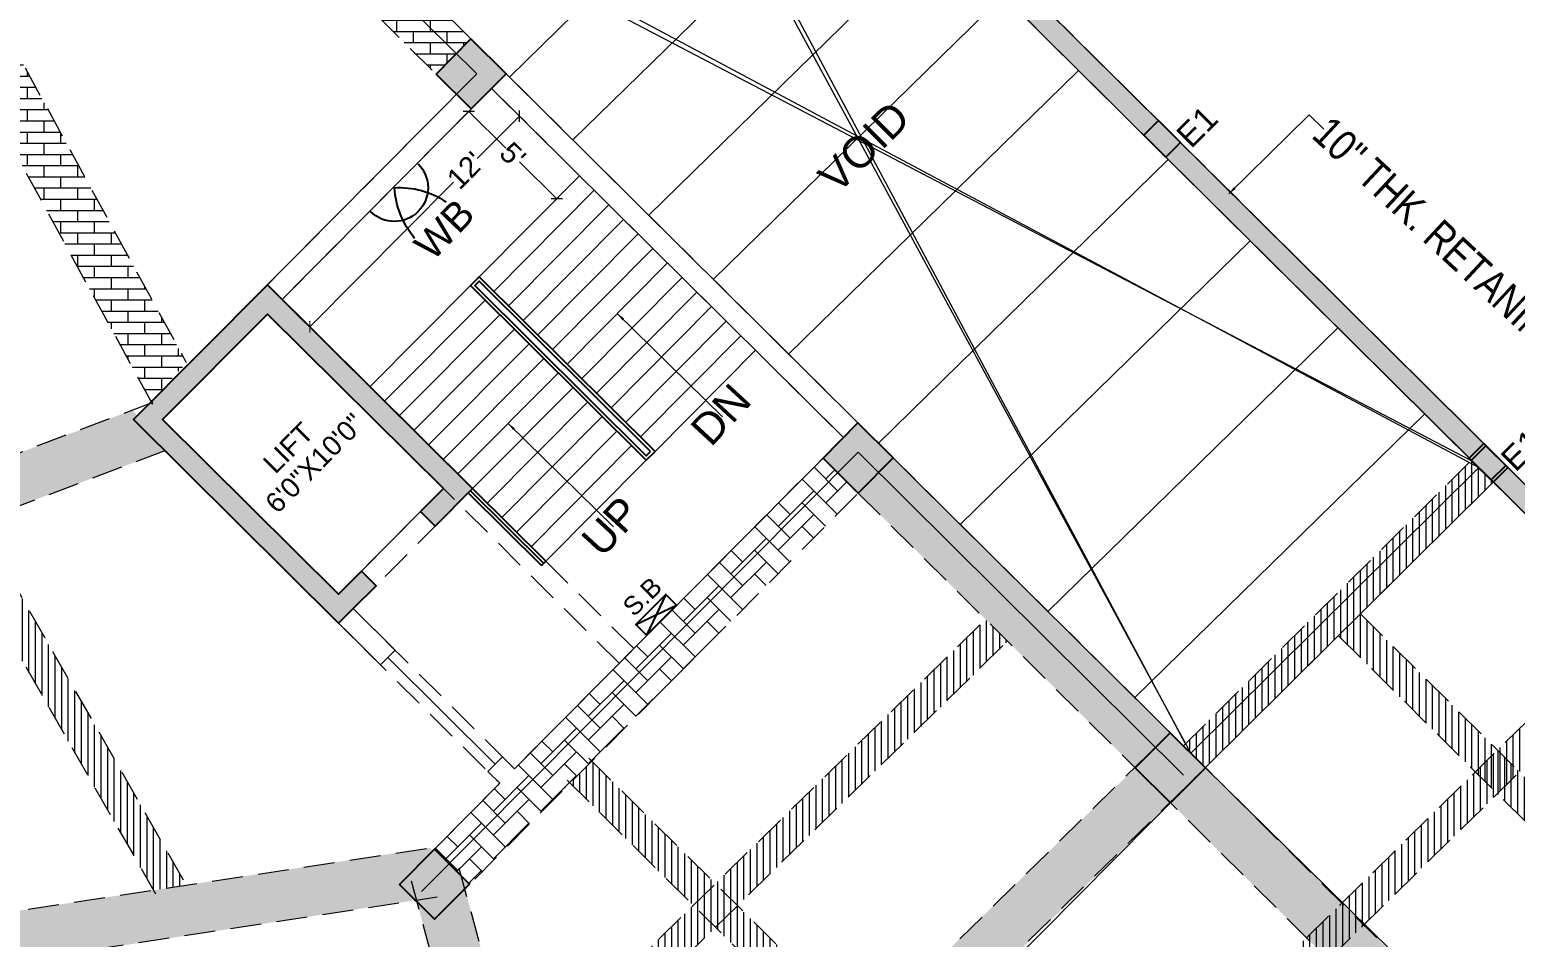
# Model space of a CAD drawing. Header units: inches. Extents: x -13956017 to 293115509, y -946740 to -305538.
# Drawn here: x 1189224 to 1189943, y -914201 to -913762 of the extents above; entities that cross this region are included whole.
import ezdxf

# ---------------------------------------------------------------- set-up
doc = ezdxf.new("R2010")
doc.units = ezdxf.units.IN
doc.header["$LTSCALE"] = 6
doc.header["$PDMODE"] = 2
doc.linetypes.add('CONTINOUS', pattern=[2000000.0, 1000000.0, 1000000.0])
doc.linetypes.add('DASHED2', pattern=[0.375, 0.25, -0.125])
for name, color, linetype in [('A-CUTOUT', 3, 'CONTINOUS'), ('COLL SIZE', 160, 'Continuous'), ('DIM', 7, 'Continuous'), ('door', 5, 'Continuous'), ('FITTING', 24, 'Continuous'), ('line', 251, 'Continuous'), ('TW', 5, 'Continuous')]:
    doc.layers.add(name, color=color, linetype=linetype)
for name, color, linetype, lineweight in [('column', 240, 'Continuous', 25), ('plan', 7, 'Continuous', 5), ('v.b', 200, 'Continuous', 5), ('W', 250, 'Continuous', 5), ('wall', 7, 'Continuous', 30), ('wall new', 3, 'Continuous', 25)]:
    doc.layers.add(name, color=color, linetype=linetype, lineweight=lineweight)
doc.styles.add('ARI', font='arial.ttf')
doc.styles.add('TYTLE-TEXT', font='swissel.ttf', dxfattribs={"width": 0.75, "height": 250})
doc.linetypes.add('ZIGZAG', pattern='A,0.0001,-0.2,[131,ltypeshp.shx,S=0.2,R=0,X=-0.2,Y=0],-0.4,[131,ltypeshp.shx,S=0.2,R=180,X=0.2,Y=0],-0.2', length=0.8001)
doc.dimstyles.new('Copy of AA', dxfattribs={"dimtxt": 15, "dimasz": 4, "dimexe": 5, "dimexo": 0, "dimgap": 0.09, "dimtad": 0, "dimdec": 0, "dimzin": 0, "dimdsep": 46, "dimlunit": 3, "dimtxsty": 'ARI', "dimblk": 'ARCHTICK', "dimcen": 0.09, "dimclrt": 7, "dimadec": 0, "dimazin": 0, "dimtfac": 1, "dimtdec": 0, "dimtofl": 0, "dimtmove": 0, "dimatfit": 3, "dimfxl": 0.18, "dimtolj": 1, "dimtzin": 0, "dimlwd": 9, "dimlwe": 9, "dimarcsym": 0})
doc.dimstyles.new('Copy(2) of AA', dxfattribs={"dimtxt": 12, "dimasz": 4, "dimexe": 0.18, "dimexo": 0, "dimgap": 0.09, "dimtad": 0, "dimdec": 0, "dimzin": 0, "dimdsep": 46, "dimlunit": 3, "dimtxsty": 'ARI', "dimblk": 'OBLIQUE', "dimcen": 0.09, "dimclrd": 7, "dimclre": 7, "dimclrt": 7, "dimadec": 0, "dimazin": 0, "dimtfac": 1, "dimtdec": 0, "dimtofl": 0, "dimtmove": 0, "dimatfit": 3, "dimfxl": 1, "dimtolj": 1, "dimtzin": 0, "dimlwd": 5, "dimlwe": 5, "dimarcsym": 0})
pattern_1 = [(0, (49470.0205, -13240.949), (0, 5.419344), []), (90, (49470.0205, -13240.949), (-8.128, 5.419344), [5.419344, -5.419344])]
pattern_2 = [(45, (49470.0205, -13240.949), (0, 11.494727835), [24.384, -8.128]), (135, (49475.768, -13235.202), (1e-15, 11.494727835), [24.384, -8.128])]
pattern_3 = [(0, (58243.929, -13240.949), (0, 5.419344), []), (90, (58243.929, -13240.949), (-8.128, 5.419344), [5.419344, -5.419344])]
pattern_4 = [(90, (58243.929, -13240.949), (-3.175, 0), [])]

# ---------------------------------------------------------------- blocks, each defined once
blk = doc.blocks.new('_Oblique')
at = {"layer": 'DIM', "color": 0, "lineweight": -2}
blk.add_line((-0.5, -0.5), (0.5, 0.5), dxfattribs=at)
blk = doc.blocks.new('_ARCHTICK')
at = {"color": 0, "linetype": 'ByBlock', "const_width": 0.15}
blk.add_lwpolyline([(-0.5, -0.5), (0.5, 0.5)], dxfattribs=at)
blk = doc.blocks.new('*D41')
at = {"layer": 'Defpoints', "color": 0, "ltscale": 10, "transparency": 16777216}
for p in [(1189458.92, -913801.66, 3969.12), (1189460.78, -913803.51), (1189357.45, -913903.84, 3969.12)]:
    blk.add_point(p, dxfattribs=at)
at = {"layer": 'W', "color": 0, "lineweight": 9, "ltscale": 10, "transparency": 16777216}
for p, q in [((1189460.78, -913803.51), (1189440.37, -913824.06)), ((1189458.92, -913801.66), (1189464.33, -913807.03)), ((1189359.32, -913905.69), (1189428.95, -913835.56)), ((1189357.45, -913903.84), (1189362.87, -913909.21))]:
    blk.add_line(p, q, dxfattribs=at)
at = {"layer": 'W', "color": 0, "lineweight": 9, "ltscale": 10, "transparency": 16777216, "xscale": 4, "yscale": 4, "zscale": 4}
for p, rotation in [((1189460.78, -913803.51), 45.20233133903255), ((1189359.32, -913905.69), 225.2023313390326)]:
    blk.add_blockref('_ARCHTICK', p, dxfattribs=dict(at, rotation=rotation))
at = {"layer": 'W', "color": 7, "ltscale": 10, "transparency": 16777216, "insert": (1189434.66, -913829.81), "char_height": 10, "attachment_point": 5, "rotation": 45.20233, "style": 'ARI'}
blk.add_mtext("\\A1;12'", dxfattribs=at)
blk = doc.blocks.new('*D42')
at = {"layer": 'Defpoints', "color": 0, "ltscale": 10, "transparency": 16777216}
for p in [(1189441.88, -913795.64, 3969.12), (1189436.28, -913801.28), (1189484.45, -913837.92, 3969.12)]:
    blk.add_point(p, dxfattribs=at)
at = {"layer": 'W', "color": 0, "lineweight": 9, "ltscale": 10, "transparency": 16777216}
for p, q in [((1189441.88, -913795.64), (1189432.76, -913804.83)), ((1189436.28, -913801.28), (1189454.24, -913819.11)), ((1189478.85, -913843.55), (1189460.9, -913825.72)), ((1189484.45, -913837.92), (1189475.33, -913847.1))]:
    blk.add_line(p, q, dxfattribs=at)
at = {"layer": 'W', "color": 0, "lineweight": 9, "ltscale": 10, "transparency": 16777216, "xscale": 4, "yscale": 4, "zscale": 4}
for p, rotation in [((1189436.28, -913801.28), 135.2023313391962), ((1189478.85, -913843.55), 315.2023313391962)]:
    blk.add_blockref('_ARCHTICK', p, dxfattribs=dict(at, rotation=rotation))
at = {"layer": 'W', "color": 7, "ltscale": 10, "transparency": 16777216, "insert": (1189457.57, -913822.42), "char_height": 10, "attachment_point": 5, "rotation": 315.20233, "style": 'ARI'}
blk.add_mtext("\\A1;5'", dxfattribs=at)
blk = doc.blocks.new('RRR')
at = {"layer": 'line', "color": 1, "linetype": 'Continuous'}
for centre, radius, start, end in [((196002.86, -95870.71), 10.96, 90, 270), ((195982.97, -95888.1), 26.42, 41.1654, 79.7233), ((195983.47, -95848.25), 29.67, 276.0538, 310.8122)]:
    blk.add_arc(centre, radius, start, end, dxfattribs=at)
blk = doc.blocks.new('SB')
at = {"layer": 'W', "color": 6, "linetype": 'ByBlock', "lineweight": 25}
for p, q in [((196907.8, -96527.09), (196884.14, -96518.56)), ((196884.14, -96527.09), (196907.8, -96518.56))]:
    blk.add_line(p, q, dxfattribs=at)
blk.add_lwpolyline([(196884.14, -96518.56), (196907.8, -96518.56), (196907.8, -96527.09), (196884.14, -96527.09)], close=True, dxfattribs=at)

msp = doc.modelspace()

# ---------------------------------------------------------------- hatches: boundary and pattern name
at = {"layer": 'A-CUTOUT', "lineweight": 0, "ltscale": 0.3, "true_color": 0xffc6b3}
h = msp.add_hatch(dxfattribs=at)
h.set_pattern_fill('AR-BRSTD', color=31, scale=0.08)
h.set_pattern_definition(pattern_3)
h.paths.add_polyline_path([(1189249.53, -913481.97), (1189232.36, -913441.88), (1189210.22, -913451.14), (1189297.44, -913654.86), (1189302.27, -913664.44), (1189318.15, -913681.61), (1189420.43, -913783.17), (1189437.34, -913766.14), (1189322.28, -913651.89)])
h = msp.add_hatch(dxfattribs=at)
h.set_pattern_fill('AR-BRSTD', color=31, scale=0.08)
h.set_pattern_definition(pattern_3)
h.paths.add_polyline_path([(1189256.09, -913893.48), (1189050.16, -913516.75), (1189072.5, -913507.58), (1189253.32, -913838.39), (1189299.54, -913922.94), (1189282.55, -913941.9)])
h = msp.add_hatch(dxfattribs=at)
h.set_pattern_fill('AR-BRSTD', color=31, scale=0.08)
h.set_pattern_definition(pattern_1)
h.paths.add_polyline_path([(1188168.74, -914513.3), (1188168.74, -914513.3), (1188174.48, -914527.25), (1188176.61, -914531.21), (1188179.73, -914529.54), (1189084.19, -914043.13), (1189289.14, -913965.66), (1189273.61, -913945.88), (1189072.82, -914022), (1188970.7, -914076.91), (1188665.44, -914241.08), (1188434.92, -914365.05), (1188167.02, -914509.12)])
h = msp.add_hatch(dxfattribs=at)
h.set_pattern_fill('AR-BRSTD', color=31, scale=0.08)
h.set_pattern_definition(pattern_1)
h.paths.add_polyline_path([(1189641.71, -913969.07), (1190359.52, -914681.82), (1190347.99, -914704.26), (1190342.61, -914698.86), (1189624.8, -913986.1)])
at = {"layer": 'COLL SIZE', "lineweight": 25, "ltscale": 100, "true_color": 0xffc6b3}
h = msp.add_hatch(color=31, dxfattribs=at)
h.dxf.hatch_style = 1
h.paths.add_polyline_path([(1189773.7, -913823.37), (1189763.05, -913812.8), (1189770.1, -913805.71), (1189780.74, -913816.28)])
at = {"layer": 'COLL SIZE', "ltscale": 100}
h = msp.add_hatch(color=256, dxfattribs=at)
h.dxf.hatch_style = 1
h.paths.add_polyline_path([(1189773.7, -913823.37), (1189763.05, -913812.8), (1189770.1, -913805.71), (1189780.74, -913816.28)])
h = msp.add_hatch(color=256, dxfattribs=at)
h.dxf.hatch_style = 1
h.paths.add_polyline_path([(1189931.23, -913979.8), (1189920.58, -913969.23), (1189927.63, -913962.13), (1189938.27, -913972.7)])
at = {"layer": 'COLL SIZE', "lineweight": 25, "ltscale": 100, "true_color": 0xffc6b3}
h = msp.add_hatch(color=31, dxfattribs=at)
h.dxf.hatch_style = 1
h.paths.add_polyline_path([(1189932.19, -913980.85), (1189921.54, -913970.28), (1189928.59, -913963.18), (1189939.23, -913973.75)])
at = {"layer": 'column', "ltscale": 10, "true_color": 0xffc6b3}
h = msp.add_hatch(color=31, dxfattribs=at)
h.dxf.hatch_style = 1
h.paths.add_polyline_path([(1189420.43, -913783.17), (1189437.34, -913766.14), (1189454.38, -913783.05), (1189437.46, -913800.08)])
at = {"layer": 'column', "ltscale": 10}
h = msp.add_hatch(color=256, dxfattribs=at)
h.dxf.hatch_style = 1
h.paths.add_polyline_path([(1189420.43, -913783.17), (1189437.34, -913766.14), (1189454.38, -913783.05), (1189437.46, -913800.08)])
at = {"layer": 'column', "ltscale": 10, "true_color": 0xffc6b3}
h = msp.add_hatch(color=31, dxfattribs=at)
h.dxf.hatch_style = 1
h.paths.add_polyline_path([(1189384.28, -914023.96), (1189373.24, -914035.07), (1189288.09, -913950.52), (1189338.82, -913899.43), (1189423.97, -913983.98), (1189412.94, -913995.09), (1189420.03, -914002.14), (1189438.11, -913983.93), (1189338.77, -913885.29), (1189273.95, -913950.57), (1189373.29, -914049.21), (1189380.34, -914042.12), (1189391.37, -914031)])
h = msp.add_hatch(color=31, dxfattribs=at)
h.dxf.hatch_style = 1
h.paths.add_polyline_path([(1189607.77, -913969.19), (1189624.68, -913952.16), (1189641.71, -913969.07), (1189624.8, -913986.1)])
at = {"layer": 'column', "ltscale": 10}
h = msp.add_hatch(color=256, dxfattribs=at)
h.dxf.hatch_style = 1
h.paths.add_polyline_path([(1189607.77, -913969.19), (1189624.68, -913952.16), (1189641.71, -913969.07), (1189624.8, -913986.1)])
at = {"layer": 'column', "ltscale": 10, "true_color": 0xffc6b3}
h = msp.add_hatch(color=31, dxfattribs=at)
h.dxf.hatch_style = 1
h.paths.add_polyline_path([(1189758.91, -914119.27), (1189775.82, -914102.24), (1189792.85, -914119.15), (1189775.94, -914136.18)])
at = {"layer": 'column', "ltscale": 10}
h = msp.add_hatch(color=256, dxfattribs=at)
h.dxf.hatch_style = 1
h.paths.add_polyline_path([(1189758.91, -914119.27), (1189775.82, -914102.24), (1189792.85, -914119.15), (1189775.94, -914136.18)])
at = {"layer": 'column', "ltscale": 10, "true_color": 0xffc6b3}
h = msp.add_hatch(color=31, dxfattribs=at)
h.dxf.hatch_style = 1
h.paths.add_polyline_path([(1189402.73, -914175.68), (1189419.64, -914158.65), (1189436.67, -914175.56), (1189419.76, -914192.59)])
at = {"layer": 'column', "ltscale": 10}
h = msp.add_hatch(color=256, dxfattribs=at)
h.dxf.hatch_style = 1
h.paths.add_polyline_path([(1189402.73, -914175.68), (1189419.64, -914158.65), (1189436.67, -914175.56), (1189419.76, -914192.59)])
at = {"layer": 'door', "lineweight": 0, "ltscale": 0.3, "true_color": 0xffc6b3}
h = msp.add_hatch(dxfattribs=at)
h.set_pattern_fill('AR-HBONE', color=31, scale=0.08)
h.set_pattern_definition(pattern_2)
h.paths.add_polyline_path([(1189427.04, -914151.2), (1189607.77, -913969.19), (1189624.8, -913986.1), (1189436.67, -914175.56), (1189419.64, -914158.65)])
h = msp.add_hatch(dxfattribs=at)
h.set_pattern_fill('AR-HBONE', color=31, scale=0.08)
h.set_pattern_definition(pattern_2)
h.paths.add_polyline_path([(1189719.67, -914157.25), (1189758.91, -914119.27), (1189775.94, -914136.18), (1189483.76, -914422.32), (1189134.96, -914615.6), (1188977.71, -914702.67), (1188744.94, -914827.62), (1188042.36, -915116.41), (1188033.27, -915094.29), (1188733.59, -914806.47), (1188917.64, -914707.68), (1189068.43, -914625.03), (1189209.79, -914546.7), (1189464.45, -914405.58), (1189495.11, -914377.25)])
h = msp.add_hatch(dxfattribs=at)
h.set_pattern_fill('AR-HBONE', color=31, scale=0.08)
h.set_pattern_definition([(45, (58243.929, -13240.949), (0, 11.494727835), [24.384, -8.128]), (135, (58249.6764, -13235.202), (1e-15, 11.494727835), [24.384, -8.128])])
h.paths.add_polyline_path([(1189317.7, -915525.37), (1189723.5, -914735.51), (1189651.97, -914583.2), (1189470.44, -914403.57), (1189410.98, -914183.23), (1189185.5, -914218.14), (1188748.15, -914460.48), (1188725.88, -914474.56), (1188524.9, -914615.59), (1188515.18, -914590.72), (1188710.28, -914454.03), (1189178.56, -914194.55), (1189417.32, -914157.98), (1189432.71, -914171.63), (1189491.93, -914391.08), (1189668.57, -914566.48), (1189672.73, -914570.92), (1189748.59, -914739.18), (1189339.05, -915536.34)])
at = {"layer": 'FITTING', "lineweight": 0, "ltscale": 0.3, "true_color": 0xffc6b3}
h = msp.add_hatch(dxfattribs=at)
h.set_pattern_fill('ANSI31', color=31, angle=45)
h.set_pattern_definition(pattern_4)
h.paths.add_polyline_path([(1189131.76, -913882.59), (1189089.61, -913808.87), (1189076.61, -913816.35), (1189283.66, -914178.45), (1189299.55, -914176.02)])
h = msp.add_hatch(dxfattribs=at)
h.set_pattern_fill('ANSI31', color=31, angle=45)
h.set_pattern_definition(pattern_4)
h.paths.add_polyline_path([(1189802.18, -914109.89), (1189932.19, -913980.85), (1189921.62, -913970.2), (1189782.24, -914108.56), (1189792.88, -914119.12)])
h = msp.add_hatch(dxfattribs=at)
h.set_pattern_fill('ANSI31', color=31, angle=45)
h.set_pattern_definition(pattern_4)
h.paths.add_polyline_path([(1189872.12, -914048.91), (1190410.2, -914583.2), (1190403, -914597.2), (1189857.22, -914055.26), (1189867.87, -914044.69)])
h = msp.add_hatch(dxfattribs=at)
h.set_pattern_fill('ANSI31', color=31, angle=45)
h.set_pattern_definition(pattern_4)
h.paths.add_polyline_path([(1189660.26, -914072.91), (1189686.42, -914047.28), (1189697.06, -914058.15), (1189410.92, -914338.19), (1189412.51, -914321.04), (1189409.8, -914318.28)])
h = msp.add_hatch(dxfattribs=at)
h.set_pattern_fill('ANSI31', color=31, angle=45)
h.set_pattern_definition([(90, (58321.1024, -13319.7225), (-3.175, 0), [])])
h.paths.add_polyline_path([(1189580.87, -914479.4), (1190009.56, -914057.57), (1189998.91, -914047), (1189570.23, -914468.83)])
h = msp.add_hatch(dxfattribs=at)
h.set_pattern_fill('ANSI31', color=31, angle=45)
h.set_pattern_definition(pattern_4)
h.paths.add_polyline_path([(1189501.49, -914142.69), (1189485.29, -914126.6), (1189495.86, -914115.96), (1189952.64, -914569.53), (1189941.56, -914579.66)])
at = {"layer": 'wall new', "lineweight": 9, "ltscale": 6, "true_color": 0xffc6b3}
h = msp.add_hatch(dxfattribs=at)
h.set_pattern_fill('AR-CONC', color=31, scale=0.06)
h.set_pattern_definition([(50, (67980.661, -13240.949), (10.93108014, -0.95634513), [1.143, -12.573]), (355, (67980.661, -13240.949), (-2.114605285, 11.46341071), [0.9144, -10.05843505]), (100.4514447, (67981.572, -13241.029), (8.816474825, 10.507065115), [0.97140053, -10.68541468]), (46.1842, (67980.66, -13237.901), (16.26474245, -2.52253968), [1.7145, -18.8595]), (96.6355576, (67982.016, -13238.111), (14.24424804, 14.84556748), [1.45710139, -16.02813649]), (351.1841512, (67980.66, -13237.901), (14.24424804, 14.84556748), [1.37159802, -15.08758392]), (21, (67982.185, -13238.663), (9.096863476, -6.13591189), [1.143, -12.573]), (326, (67982.185, -13238.663), (3.7081217, 11.05127797), [0.9144, -10.0584]), (71.451445, (67982.943, -13239.174), (12.80498516, 4.91536613), [0.97140053, -10.68539626]), (37.5, (67980.6607, -13240.949), (0.185316195, 5.073302332), [0, -9.93648, 0, -10.2108, 0, -10.0965]), (7.5, (67980.6607, -13240.949), (4.00917975, 6.01083449), [0, -5.82168, 0, -9.70788, 0, -3.8481]), (327.5, (67977.262, -13240.949), (8.13543571, -0.34372464), [0, -3.81, 0, -11.8872, 0, -15.7734]), (317.5, (67975.738, -13240.949), (8.887750883, 1.525589462), [0, -4.953, 0, -7.89432, 0, -11.2014])])
h.paths.add_polyline_path([(1189176.26, -915905.18), (1189307.4, -915923.54), (1189416.12, -915917.27), (1189530.75, -915910.66), (1189604.24, -915906.42), (1189741.46, -915906.42), (1190465.92, -914496.64), (1189335.33, -913374), (1188682.67, -913641.49), (1188741.9, -913785), (1187653.73, -914230.46), (1188379.04, -916002.47), (1188696.16, -915939.46), (1188995.79, -915879.92)])
h.paths.add_polyline_path([(1189177.65, -915895.28), (1189307.81, -915913.5), (1189415.54, -915907.29), (1189530.17, -915900.68), (1189603.95, -915896.42), (1189735.36, -915896.42), (1190453.68, -914498.58), (1189332.99, -913385.77), (1188695.74, -913646.94), (1188754.97, -913790.46), (1187666.77, -914235.93), (1188386.1, -915993.31), (1188693.82, -915929.29), (1188993.77, -915869.54)], flags=16)

# ---------------------------------------------------------------- linework, layer by layer
at = {"layer": 'COLL SIZE', "color": 31, "lineweight": 25, "ltscale": 100, "true_color": 0xffc6b3}
for points, elevation in [([(1189773.7, -913823.37), (1189763.05, -913812.8), (1189770.1, -913805.71), (1189780.74, -913816.28), (1189773.7, -913823.37)], 3884.48), ([(1189932.19, -913980.85), (1189921.54, -913970.28), (1189928.59, -913963.18), (1189939.23, -913973.75), (1189932.19, -913980.85)], -4169.23)]:
    msp.add_lwpolyline(points, dxfattribs=dict(at, elevation=elevation))
at = {"layer": 'COLL SIZE', "ltscale": 100}
for points, elevation in [([(1189773.7, -913823.37), (1189763.05, -913812.8), (1189770.1, -913805.71), (1189780.74, -913816.28), (1189773.7, -913823.37)], 3884.48), ([(1189931.23, -913979.8), (1189920.58, -913969.23), (1189927.63, -913962.13), (1189938.27, -913972.7), (1189931.23, -913979.8)], -84.64)]:
    msp.add_lwpolyline(points, dxfattribs=dict(at, elevation=elevation))
at = {"layer": 'column', "color": 31, "ltscale": 10, "true_color": 0xffc6b3}
for p, q in [((1189345.87, -913892.33, 3884.48), (1189438.11, -913983.93, 3884.48)), ((1189338.82, -913899.43, 3884.48), (1189423.97, -913983.98, 3884.48))]:
    msp.add_line(p, q, dxfattribs=at)
for points, elevation in [([(1189420.43, -913783.17), (1189437.34, -913766.14), (1189454.38, -913783.05), (1189437.46, -913800.08), (1189420.43, -913783.17)], -84.64), ([(1189384.28, -914023.96), (1189373.24, -914035.07), (1189288.09, -913950.52), (1189338.82, -913899.43), (1189423.97, -913983.98), (1189412.94, -913995.09), (1189420.03, -914002.14), (1189438.11, -913983.93), (1189338.77, -913885.29), (1189273.95, -913950.57), (1189373.29, -914049.21), (1189380.34, -914042.12), (1189380.34, -914042.12), (1189391.37, -914031), (1189384.28, -914023.96)], 3884.48), ([(1189607.77, -913969.19), (1189624.68, -913952.16), (1189641.71, -913969.07), (1189624.8, -913986.1), (1189607.77, -913969.19)], -84.64), ([(1189758.91, -914119.27), (1189775.82, -914102.24), (1189792.85, -914119.15), (1189775.94, -914136.18), (1189758.91, -914119.27)], -84.64), ([(1189402.73, -914175.68), (1189419.64, -914158.65), (1189436.67, -914175.56), (1189419.76, -914192.59), (1189402.73, -914175.68)], -84.64)]:
    msp.add_lwpolyline(points, dxfattribs=dict(at, elevation=elevation))
at = {"layer": 'column', "ltscale": 10, "elevation": -84.64}
for points in [[(1189420.43, -913783.17), (1189437.34, -913766.14), (1189454.38, -913783.05), (1189437.46, -913800.08), (1189420.43, -913783.17)], [(1189607.77, -913969.19), (1189624.68, -913952.16), (1189641.71, -913969.07), (1189624.8, -913986.1), (1189607.77, -913969.19)], [(1189758.91, -914119.27), (1189775.82, -914102.24), (1189792.85, -914119.15), (1189775.94, -914136.18), (1189758.91, -914119.27)], [(1189402.73, -914175.68), (1189419.64, -914158.65), (1189436.67, -914175.56), (1189419.76, -914192.59), (1189402.73, -914175.68)]]:
    msp.add_lwpolyline(points, dxfattribs=at)
at = {"layer": 'TW', "ltscale": 10}
for p, q in [((1189436, -913986.06, 3884.48), (1189471.48, -914021.29, 3884.48)), ((1189437.06, -913985, 3884.48), (1189472.54, -914020.23, 3884.48)), ((1189438.11, -913983.93, 3884.48), (1189473.59, -914019.16, 3884.48)), ((1189473.59, -914019.16, 3884.48), (1189471.48, -914021.29, 3884.48))]:
    msp.add_line(p, q, dxfattribs=at)
at = {"layer": 'TW', "color": 31, "ltscale": 10, "true_color": 0xffc6b3, "elevation": 3884.48}
msp.add_lwpolyline([(1189526.44, -913965.94), (1189441.29, -913881.39), (1189437.06, -913885.65), (1189522.21, -913970.2), (1189526.44, -913965.94)], dxfattribs=at)
at = {"layer": 'TW', "ltscale": 10, "elevation": 3884.48}
msp.add_lwpolyline([(1189526.44, -913965.94), (1189441.29, -913881.39), (1189437.06, -913885.65), (1189522.21, -913970.2), (1189526.44, -913965.94)], dxfattribs=at)
at = {"layer": 'TW', "color": 31, "ltscale": 10, "true_color": 0xffc6b3, "elevation": 3884.48}
msp.add_lwpolyline([(1189524.32, -913965.95), (1189441.29, -913883.51), (1189439.18, -913885.64), (1189522.2, -913968.08)], close=True, dxfattribs=at)
at = {"layer": 'TW', "ltscale": 10, "elevation": 3884.48}
msp.add_lwpolyline([(1189524.32, -913965.95), (1189441.29, -913883.51), (1189439.18, -913885.64), (1189522.2, -913968.08)], close=True, dxfattribs=at)
at = {"layer": 'v.b', "color": 31, "linetype": 'DASHED2', "ltscale": 10, "true_color": 0xffc6b3}
for p, q in [((1189335.33, -913374, -4113.02), (1190465.92, -914496.64, -4171.11)), ((1189332.99, -913385.77, -4113.02), (1190453.68, -914498.58, -4170.56)), ((1189059.63, -913484.04, -4113.02), (1189299.54, -913922.94, 2642.75)), ((1189038.57, -913495.55, -4113.02), (1189284.22, -913944.96, 2804.41)), ((1189322.28, -913651.89, -4053.76), (1189437.34, -913766.14, -84.64)), ((1189312.11, -913675.61, -84.64), (1189431.79, -913794.45, -84.64)), ((1189454.38, -913783.05, 3884.48), (1189624.68, -913952.16, 3884.48)), ((1189273.95, -913950.57, 3884.48), (1189430.37, -913793.04, -84.64)), ((1189345.87, -913892.33, 3884.48), (1189447.33, -913790.15, 3884.48)), ((1189447.33, -913790.15, 3884.48), (1189617.63, -913959.26, 3884.48)), ((1189089.61, -913808.87, -84.64), (1189299.67, -914176.23, -93.69)), ((1189076.59, -913816.32, -84.64), (1189284.66, -914180.2, -93.6)), ((1189345.87, -913892.33, 3884.48), (1189516.17, -914061.44, 3884.48)), ((1189288.09, -913950.52, 3884.48), (1189338.82, -913899.43, 3884.48)), ((1189338.82, -913899.43, 3884.48), (1189509.12, -914068.53, 3884.48)), ((1189283.3, -913942.21, 4321.33), (1189073.36, -914021.75, -4057.83)), ((1189273.95, -913950.57, 3884.48), (1189451.35, -914126.72, 3884.48)), ((1189288.09, -913950.52, 3884.48), (1189373.24, -914035.07, 3884.48)), ((1189289.14, -913965.66, 3884.48), (1189081.86, -914044.2, -4057.83)), ((1189458.39, -914119.62, 3884.48), (1189617.63, -913959.26, 3884.48)), ((1189641.71, -913969.07, -84.64), (1190359.52, -914681.82, 3884.48)), ((1189782.24, -914108.56, -83.14), (1189921.62, -913970.2, -4169.23)), ((1189423.28, -914189.05, -84.64), (1189634.66, -913976.17, -84.64)), ((1189423.97, -913983.98, 3884.48), (1189373.24, -914035.07, 3884.48)), ((1189438.11, -913983.93, 3884.48), (1189373.29, -914049.21, 3884.48)), ((1189412.94, -913995.09, 3884.48), (1189423.97, -913983.98, 3884.48)), ((1189420.03, -914002.14, 3884.48), (1189438.11, -913983.93, 3884.48)), ((1189624.8, -913986.1, -84.64), (1190342.61, -914698.86, 3884.48)), ((1189792.8, -914119.2, -83.14), (1189932.19, -913980.85, -4169.23)), ((1189412.94, -913995.09, 3884.48), (1189420.03, -914002.14, 3884.48)), ((1189373.24, -914035.07, 3884.48), (1189384.28, -914023.96, 3884.48)), ((1189384.28, -914023.96, 3884.48), (1189391.37, -914031, 3884.48)), ((1189380.34, -914042.12, 3884.48), (1189391.37, -914031, 3884.48)), ((1189380.34, -914042.12, 3884.48), (1189458.39, -914119.62, 3884.48)), ((1189553.07, -914485.63, -84.64), (1190006.05, -914039.98, -84.64)), ((1189867.87, -914044.69, -2100.74), (1190410.2, -914583.2, -2128.59)), ((1189399.67, -914328.21, -84.64), (1189686.42, -914047.28, -84.64)), ((1189563.68, -914496.16, -84.64), (1190016.55, -914050.69, -84.64)), ((1189410.92, -914338.19, -84.64), (1189697.06, -914057.85, -84.64)), ((1189857.22, -914055.26, -2100.74), (1190403, -914597.2, -2128.76)), ((1189465.06, -914406.69, -84.64), (1189775.82, -914102.24, -84.64)), ((1189494.44, -914114.55, 3884.48), (1189952.64, -914569.53, 669.39)), ((1189482.09, -914423.6, -84.64), (1189792.85, -914119.15, -84.64)), ((1189402.73, -914175.68, 3884.48), (1189451.35, -914126.72, 3884.48)), ((1189483.87, -914125.19, 3884.48), (1189942.07, -914580.17, 669.39)), ((1189178.56, -914194.55, -174.83), (1189417.32, -914157.98, 3884.48)), ((1189470.86, -914405.13, -84.64), (1189408.52, -914174.12, 3884.48)), ((1189494.03, -914398.87, -84.64), (1189431.69, -914167.87, 3884.48)), ((1189187.5, -914217.46, -84.64), (1189420.95, -914181.71, 3884.48))]:
    msp.add_line(p, q, dxfattribs=at)
at = {"layer": 'W', "ltscale": 10}
for p, q in [((1189335.33, -913374, -4113.02), (1190465.92, -914496.64, -4171.11)), ((1189332.99, -913385.77, -4113.02), (1190453.68, -914498.58, -4170.56)), ((1189785.76, -914112.1, -83.22), (1189462.64, -913514.51, -12109)), ((1189455.96, -913784.63, 3884.25), (1189596.32, -913647.25, -4170.98)), ((1189322.28, -913651.89, -4053.76), (1189447.28, -913776.01, 3884.48)), ((1189322.28, -913651.89, -4053.76), (1189925.14, -913973.75, -4169.31)), ((1189320.56, -913664.27, 3884.48), (1189440.23, -913783.1, 3884.48)), ((1189486.62, -913815.07, 3884.27), (1189626.98, -913677.69, -4170.97)), ((1189523.37, -913851.56, 3884.28), (1189663.73, -913714.18, -4170.95)), ((1189554.65, -913882.62, 3884.3), (1189695.01, -913745.25, -4170.94)), ((1189273.95, -913950.57, 3884.48), (1189440.23, -913783.1, 3884.48)), ((1189454.38, -913783.05, 3884.48), (1189624.68, -913952.16, 3884.48)), ((1189591.08, -913918.8, 3884.32), (1189731.44, -913781.42, -4170.92)), ((1189345.87, -913892.33, 3884.48), (1189447.33, -913790.15, 3884.48)), ((1189447.33, -913790.15, 3884.48), (1189617.63, -913959.26, 3884.48)), ((1189634.53, -913961.94, 3884.34), (1189774.9, -913824.56, -4170.9)), ((1189441.29, -913881.39, 3884.48), (1189489.91, -913832.43, 3884.48)), ((1189448.38, -913888.43, 3884.48), (1189497, -913839.47, 3884.48)), ((1189455.48, -913895.48, 3884.48), (1189504.1, -913846.52, 3884.48)), ((1189462.58, -913902.53, 3884.48), (1189511.19, -913853.56, 3884.48)), ((1189469.67, -913909.57, 3884.48), (1189518.29, -913860.61, 3884.48)), ((1189674.17, -914001.3, 3884.36), (1189814.53, -913863.92, -4170.88)), ((1189476.77, -913916.62, 3884.48), (1189525.39, -913867.66, 3884.48)), ((1189483.86, -913923.66, 3884.48), (1189532.48, -913874.7, 3884.48)), ((1189388.44, -913934.61, 3884.48), (1189437.06, -913885.65, 3884.48)), ((1189490.96, -913930.71, 3884.48), (1189539.58, -913881.75, 3884.48)), ((1189345.87, -913892.33, 3884.48), (1189438.11, -913983.93, 3884.48)), ((1189395.54, -913941.65, 3884.48), (1189444.16, -913892.69, 3884.48)), ((1189498.06, -913937.76, 3884.48), (1189546.67, -913888.79, 3884.48)), ((1189288.09, -913950.52, 3884.48), (1189338.82, -913899.43, 3884.48)), ((1189338.82, -913899.43, 3884.48), (1189423.97, -913983.98, 3884.48)), ((1189402.63, -913948.7, 3884.48), (1189451.25, -913899.74, 3884.48)), ((1189505.15, -913944.8, 3884.48), (1189553.77, -913895.84, 3884.48)), ((1189409.73, -913955.75, 3884.48), (1189458.35, -913906.78, 3884.48)), ((1189512.25, -913951.85, 3884.48), (1189560.87, -913902.89, 3884.48)), ((1189716.61, -914043.44, 3884.38), (1189856.97, -913906.06, -4170.86)), ((1189416.83, -913962.79, 3884.48), (1189465.44, -913913.83, 3884.48)), ((1189519.34, -913958.9, 3884.48), (1189567.96, -913909.93, 3884.48)), ((1189423.92, -913969.84, 3884.48), (1189472.54, -913920.88, 3884.48)), ((1189526.44, -913965.94, 3884.48), (1189575.06, -913916.98, 3884.48)), ((1189431.02, -913976.88, 3884.48), (1189479.64, -913927.92, 3884.48)), ((1189438.11, -913983.93, 3884.48), (1189486.73, -913934.97, 3884.48)), ((1189445.21, -913990.98, 3884.48), (1189493.83, -913942.01, 3884.48)), ((1189273.95, -913950.57, 3884.48), (1189387.09, -914062.92, 3884.48)), ((1189288.09, -913950.52, 3884.48), (1189373.24, -914035.07, 3884.48)), ((1189452.31, -913998.02, 3884.48), (1189500.92, -913949.06, 3884.48)), ((1189758.66, -914085.2, 3884.4), (1189899.02, -913947.82, -4170.84)), ((1189459.4, -914005.07, 3884.48), (1189508.02, -913956.11, 3884.48)), ((1189458.39, -914119.62, 3884.48), (1189617.63, -913959.26, 3884.48)), ((1189466.5, -914012.12, 3884.48), (1189515.12, -913963.15, 3884.48)), ((1189631.78, -913959.21, 3884.48), (1189789.31, -914115.63, 3884.48)), ((1189413.35, -914179.18, 3884.48), (1189624.73, -913966.3, 3884.48)), ((1189473.59, -914019.16, 3884.48), (1189522.21, -913970.2, 3884.48)), ((1189624.73, -913966.3, 3884.48), (1189782.26, -914122.72, 3884.48)), ((1189785.76, -914112.1, -83.14), (1189925.14, -913973.75, -4169.23)), ((1189412.94, -913995.09, 3884.48), (1189423.97, -913983.98, 3884.48)), ((1189420.03, -914002.14, 3884.48), (1189438.11, -913983.93, 3884.48)), ((1189792.8, -914119.2, -83.14), (1189932.19, -913980.85, -4169.23)), ((1189412.94, -913995.09, 3884.48), (1189384.28, -914023.96, 3884.48)), ((1189412.94, -913995.09, 3884.48), (1189420.03, -914002.14, 3884.48)), ((1189373.24, -914035.07, 3884.48), (1189384.28, -914023.96, 3884.48)), ((1189384.28, -914023.96, 3884.48), (1189391.37, -914031, 3884.48)), ((1189380.34, -914042.12, 3884.48), (1189391.37, -914031, 3884.48)), ((1189380.34, -914042.12, 3884.48), (1189400.61, -914062.25, 3884.48)), ((1189387.09, -914062.92, 3884.48), (1189393.57, -914069.35, 3884.48)), ((1189393.57, -914069.35, 3884.48), (1189400.61, -914062.25, 3884.48)), ((1189445.56, -914120.98, 3884.48), (1189452.61, -914113.88, 3884.48)), ((1189452.61, -914113.88, 3884.48), (1189458.39, -914119.62, 3884.48)), ((1189445.56, -914120.98, 3884.48), (1189451.35, -914126.72, 3884.48)), ((1189792.85, -914119.15, -84.64), (1189935.43, -914259.36, -3264.2)), ((1189331.71, -914584.05, -84.64), (1189784.4, -914127.67, -84.64)), ((1189402.73, -914175.68, 3884.48), (1189451.35, -914126.72, 3884.48))]:
    msp.add_line(p, q, dxfattribs=at)
at = {"layer": 'W', "color": 31, "ltscale": 10, "true_color": 0xffc6b3}
for p, q in [((1189783.28, -914107.52, -175.47), (1189471.3, -913523.1, -4053.76)), ((1189332.92, -913662.45, -4053.76), (1189921.54, -913970.28, -4169.23)), ((1189441.29, -913881.39, 3884.48), (1189489.91, -913832.43, 3884.48)), ((1189448.38, -913888.43, 3884.48), (1189497, -913839.47, 3884.48)), ((1189455.48, -913895.48, 3884.48), (1189504.1, -913846.52, 3884.48)), ((1189462.58, -913902.53, 3884.48), (1189511.19, -913853.56, 3884.48)), ((1189469.67, -913909.57, 3884.48), (1189518.29, -913860.61, 3884.48)), ((1189476.77, -913916.62, 3884.48), (1189525.39, -913867.66, 3884.48)), ((1189483.86, -913923.66, 3884.48), (1189532.48, -913874.7, 3884.48)), ((1189388.44, -913934.61, 3884.48), (1189437.06, -913885.65, 3884.48)), ((1189490.96, -913930.71, 3884.48), (1189539.58, -913881.75, 3884.48)), ((1189395.54, -913941.65, 3884.48), (1189444.16, -913892.69, 3884.48)), ((1189498.06, -913937.76, 3884.48), (1189546.67, -913888.79, 3884.48)), ((1189402.63, -913948.7, 3884.48), (1189451.25, -913899.74, 3884.48)), ((1189505.15, -913944.8, 3884.48), (1189553.77, -913895.84, 3884.48)), ((1189409.73, -913955.75, 3884.48), (1189458.35, -913906.78, 3884.48)), ((1189512.25, -913951.85, 3884.48), (1189560.87, -913902.89, 3884.48)), ((1189416.83, -913962.79, 3884.48), (1189465.44, -913913.83, 3884.48)), ((1189519.34, -913958.9, 3884.48), (1189567.96, -913909.93, 3884.48)), ((1189423.92, -913969.84, 3884.48), (1189472.54, -913920.88, 3884.48)), ((1189526.44, -913965.94, 3884.48), (1189575.06, -913916.98, 3884.48)), ((1189431.02, -913976.88, 3884.48), (1189479.64, -913927.92, 3884.48)), ((1189438.11, -913983.93, 3884.48), (1189486.73, -913934.97, 3884.48)), ((1189445.21, -913990.98, 3884.48), (1189493.83, -913942.01, 3884.48)), ((1189452.31, -913998.02, 3884.48), (1189500.92, -913949.06, 3884.48)), ((1189459.4, -914005.07, 3884.48), (1189508.02, -913956.11, 3884.48)), ((1189466.5, -914012.12, 3884.48), (1189515.12, -913963.15, 3884.48)), ((1189473.59, -914019.16, 3884.48), (1189522.21, -913970.2, 3884.48))]:
    msp.add_line(p, q, dxfattribs=at)
at = {"layer": 'W', "linetype": 'ZIGZAG', "ltscale": 2}
msp.add_line((1189449.08, -914117.43, 3884.48), (1189397.09, -914065.8, 3884.48), dxfattribs=at)
at = {"layer": 'W', "ltscale": 10, "elevation": 3014.83}
msp.add_lwpolyline([(1189176.26, -915905.18), (1189307.4, -915923.54), (1189416.12, -915917.27), (1189530.75, -915910.66), (1189604.24, -915906.42), (1189741.46, -915906.42), (1190465.92, -914496.64), (1189335.33, -913374), (1188682.67, -913641.49), (1188741.9, -913785), (1187653.73, -914230.46), (1188379.04, -916002.47), (1188708.86, -916045.91), (1188995.79, -915879.92), (1189176.26, -915905.18)], dxfattribs=at)
msp.add_lwpolyline([(1189177.65, -915895.28), (1189307.81, -915913.5), (1189415.54, -915907.29), (1189530.17, -915900.68), (1189603.95, -915896.42), (1189735.36, -915896.42), (1190453.68, -914498.58), (1189332.99, -913385.77), (1188695.74, -913646.94), (1188754.97, -913790.46), (1187666.77, -914235.93), (1188386.1, -915993.31), (1188706.79, -916035.55), (1188993.77, -915869.54)], close=True, dxfattribs=at)

# ---------------------------------------------------------------- block references
at = {"layer": 'W', "color": 0, "linetype": 'ByBlock', "lineweight": 25}
for name, p, xscale, yscale, zscale, rotation in [('RRR', (1496476.65, -1018335.69, 3884.48), -1.486615675130427, 1.486615675130428, 1.486615675130428, 315.1420726536584), ('SB', (1127842.24, -1093980.11, 5809.49), -0.867442345056781, 0.8674423450567809, 0.8674423450567806, 224.962305843205)]:
    msp.add_blockref(name, p, dxfattribs=dict(at, xscale=xscale, yscale=yscale, zscale=zscale, rotation=rotation))

# ---------------------------------------------------------------- texts
at = {"layer": 'COLL SIZE', "color": 31, "linetype": 'ByBlock', "true_color": 0xffc6b3, "style": 'TYTLE-TEXT', "width": 0.813384}
msp.add_text('10" THK. RETANING WALL', height=15.0068, rotation=317.03346, dxfattribs=at).set_placement((1189843.66, -913813.53, -7270.91))
at = {"layer": 'COLL SIZE', "linetype": 'ByBlock', "style": 'TYTLE-TEXT', "width": 0.813384}
msp.add_text('10" THK. RETANING WALL', height=15.0068, rotation=317.03346, dxfattribs=at).set_placement((1189843.66, -913813.53, -84.97))
at = {"layer": 'plan', "color": 0, "lineweight": 25, "ltscale": 0.6, "insert": (1189509.92, -914040.06, 3707.72), "char_height": 8.93, "attachment_point": 1, "rotation": 44.21879, "style": 'ARI'}
msp.add_mtext_dynamic_manual_height_columns('{\\C5;S.B}', width=26.5392, gutter_width=14.27, heights=[0], dxfattribs=at)
at = {"layer": 'W', "color": 31, "ltscale": 10, "true_color": 0xffc6b3, "style": 'ARI'}
for s, p in [('LIFT', (1189342.59, -913977.37, -5165.12)), ('6\'0"X10\'0"', (1189343.63, -913996.61, -5165.12))]:
    msp.add_text(s, height=9.6, rotation=45.2698, dxfattribs=at).set_placement(p)
at = {"layer": 'wall', "color": 31, "lineweight": 25, "true_color": 0xffc6b3, "style": 'ARI'}
msp.add_text('VOID', height=15, rotation=44.91752, dxfattribs=at).set_placement((1189614.73, -913841.83, -8456.67))
at = {"layer": 'wall', "style": 'ARI'}
for s, height, rotation, p in [('E1', 11.52, 44.85086, (1189785.85, -913819.7, 12087.01)), ('WB', 13.753, 46.29883, (1189418.72, -913874.32, -4613.56)), ('DN', 15, 47.28986, (1189553.5, -913964.28, -84.64)), ('LIFT', 9.6, 45.2698, (1189342.59, -913977.37, -5165.12)), ('6\'0"X10\'0"', 9.6, 45.2698, (1189343.63, -913996.61, -5165.12)), ('E1', 11.52, 44.85086, (1189942.98, -913976.34, 7324.07)), ('UP', 15, 47.28986, (1189500.71, -914017.96, -84.64))]:
    msp.add_text(s, height=height, rotation=rotation, dxfattribs=at).set_placement(p)

# ---------------------------------------------------------------- dimensions: what is measured, and where the dimension line sits
at = {"layer": 'W', "ltscale": 10}
dim = msp.add_aligned_dim(p1=(1189484.45, -913837.92, 3884.48), p2=(1189441.88, -913795.64, 3884.48), distance=7.94, dimstyle='Copy of AA', override={"dimtxt": 10}, dxfattribs=at)
dim.commit()
dim.dimension.update_dxf_attribs({"geometry": '*D42', "text_midpoint": (1189457.57, -913822.42, -84.64)})
dim = msp.add_linear_dim(base=(1189460.78, -913803.51, -84.64), p1=(1189357.45, -913903.84, 3884.48), p2=(1189458.92, -913801.66, 3884.48), angle=45.20233, dimstyle='Copy of AA', override={"dimtxt": 10}, dxfattribs=at)
dim.commit()
dim.dimension.update_dxf_attribs({"geometry": '*D41', "text_midpoint": (1189434.66, -913829.81, -84.64), "dimtype": 129})

# ---------------------------------------------------------------- leaders
for points in [[(1189508.17, -913899.18, 3884.48), (1189559.11, -913949.28, 3884.48)], [(1189455.33, -913952.4, 3884.48), (1189506.27, -914002.5, 3884.48)]]:
    msp.add_leader(points, dimstyle='Copy(2) of AA', override={"dimgap": 0.09, "dimtad": 0}, dxfattribs=at)
at = {"layer": 'wall', "color": 31, "ltscale": 6, "true_color": 0xffc6b3}
msp.add_leader([(1189804.25, -913841.18, -7185.94), (1189843.05, -913802.87, -7185.94), (1189850.17, -913809.83, -7185.94)], dimstyle='Copy(2) of AA', override={"dimgap": 0.09, "dimtad": 0, "dimfxl": 2, "dimarcsym": 1}, dxfattribs=at)
at = {"layer": 'wall', "color": 2, "ltscale": 6}
msp.add_leader([(1189804.25, -913841.18), (1189843.05, -913802.87), (1189850.17, -913809.83)], dimstyle='Copy(2) of AA', override={"dimgap": 0.09, "dimtad": 0, "dimfxl": 2, "dimarcsym": 1}, dxfattribs=at)

doc.saveas('drawing.dxf')
